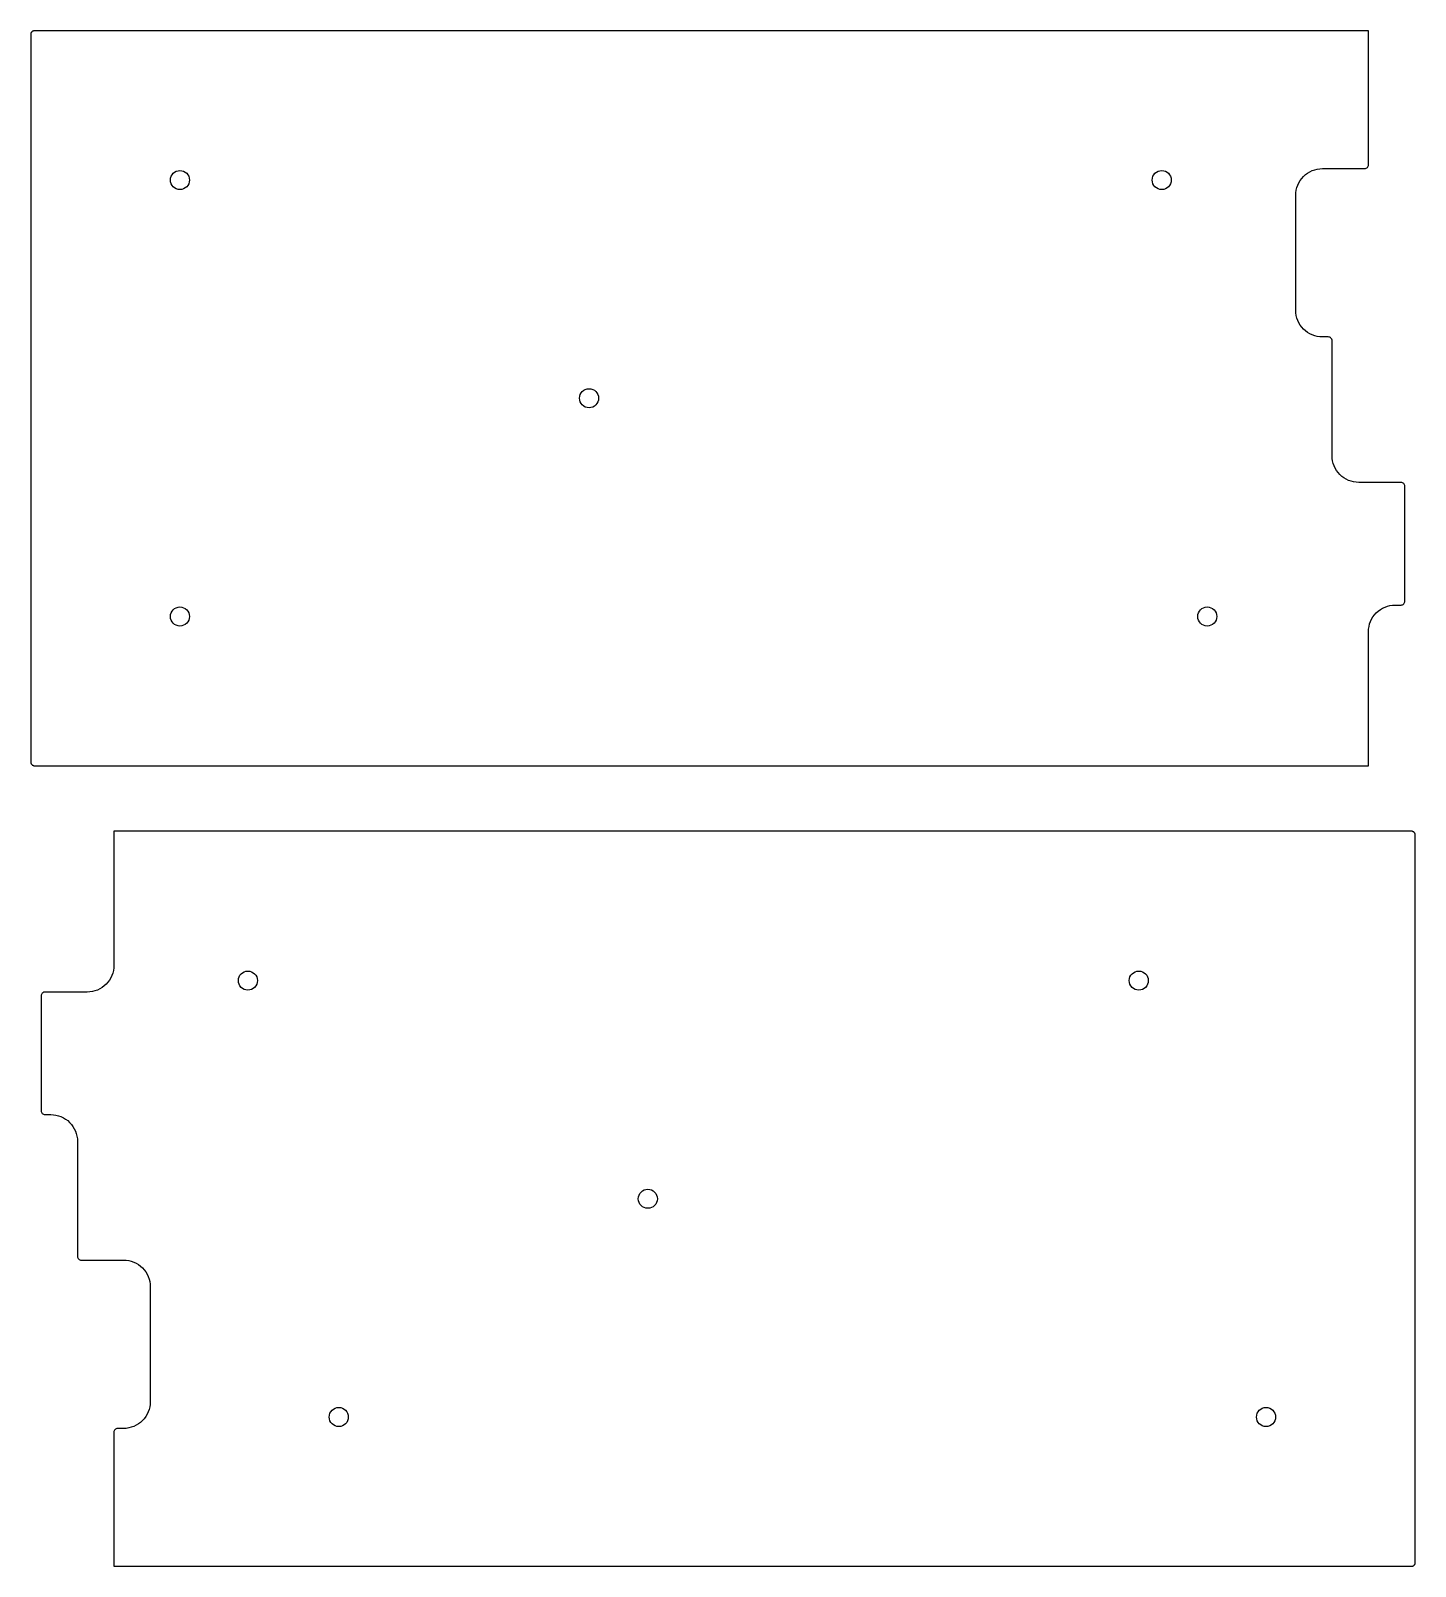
# Model space of a CAD drawing. Header units: millimetres. Extents: x 2 to 183, y -103 to 98.
import ezdxf

# ---------------------------------------------------------------- set-up
doc = ezdxf.new("R2010")
doc.units = ezdxf.units.MM
doc.layers.get('0').update_dxf_attribs({"linetype": 'CONTINUOUS'})

msp = doc.modelspace()

# ---------------------------------------------------------------- linework, layer by layer
for points in [[(176.81, 19.14, -0.414214), (180.31, 22.64), (181.07, 22.64, 0.414214), (181.57, 23.14), (181.57, 38.19, 0.414214), (181.07, 38.69), (175.54, 38.69, -0.414214), (172.04, 42.19), (172.04, 57.24, 0.414214), (171.54, 57.74), (170.78, 57.74, -0.414214), (167.28, 61.24), (167.28, 76.29, -0.414214), (170.78, 79.79), (176.31, 79.79, 0.414214), (176.81, 80.29), (176.81, 97.84), (2.13, 97.84), (2.06, 97.84), (2.02, 97.84), (1.98, 97.83), (1.94, 97.82), (1.9, 97.8), (1.87, 97.79), (1.83, 97.77), (1.8, 97.75), (1.77, 97.72), (1.74, 97.7), (1.72, 97.67), (1.69, 97.64), (1.67, 97.6), (1.65, 97.57), (1.63, 97.53), (1.62, 97.5), (1.61, 97.46), (1.6, 97.42), (1.6, 97.39), (1.6, 97.32), (1.59, 2.13), (1.6, 2.06), (1.6, 2.02), (1.61, 1.97), (1.62, 1.94), (1.63, 1.9), (1.65, 1.87), (1.67, 1.83), (1.69, 1.8), (1.72, 1.77), (1.74, 1.74), (1.77, 1.72), (1.8, 1.69), (1.83, 1.67), (1.87, 1.65), (1.9, 1.63), (1.94, 1.62), (1.98, 1.61), (2.01, 1.6), (2.05, 1.6), (2.12, 1.59), (176.81, 1.59)], [(182.41, -6.99), (12.49, -6.99), (12.49, -24.54, -0.414214), (8.99, -28.04), (3.46, -28.04, 0.414214), (2.96, -28.54), (2.96, -43.59, 0.414214), (3.46, -44.09), (4.22, -44.09, -0.414214), (7.72, -47.59), (7.72, -62.64, 0.414214), (8.22, -63.14), (13.75, -63.14, -0.414214), (17.25, -66.64), (17.25, -81.69, -0.414214), (13.75, -85.19), (12.99, -85.19, 0.414214), (12.49, -85.69), (12.49, -103.24), (182.41, -103.24), (182.48, -103.23), (182.52, -103.23), (182.55, -103.22), (182.59, -103.21), (182.63, -103.2), (182.67, -103.18), (182.7, -103.16), (182.73, -103.14), (182.76, -103.12), (182.79, -103.09), (182.81, -103.06), (182.84, -103.03), (182.86, -103), (182.88, -102.96), (182.9, -102.93), (182.91, -102.89), (182.92, -102.86), (182.93, -102.82), (182.93, -102.77), (182.94, -102.7), (182.94, -7.52), (182.93, -7.45), (182.93, -7.4), (182.92, -7.37), (182.91, -7.34), (182.9, -7.3), (182.88, -7.26), (182.86, -7.23), (182.84, -7.19), (182.82, -7.16), (182.79, -7.13), (182.76, -7.11), (182.73, -7.08), (182.7, -7.06), (182.67, -7.04), (182.63, -7.03), (182.6, -7.01), (182.55, -7), (182.51, -6.99), (182.48, -6.99)]]:
    msp.add_lwpolyline(points, format="xyb", close=True)
for centre in [(21.14, 78.29), (149.73, 78.29), (74.72, 49.72), (21.14, 21.14), (155.69, 21.14), (30.04, -26.54), (146.72, -26.54), (82.42, -55.11), (41.94, -83.69), (163.39, -83.69)]:
    msp.add_circle(centre, 1.25)

doc.saveas('drawing.dxf')
